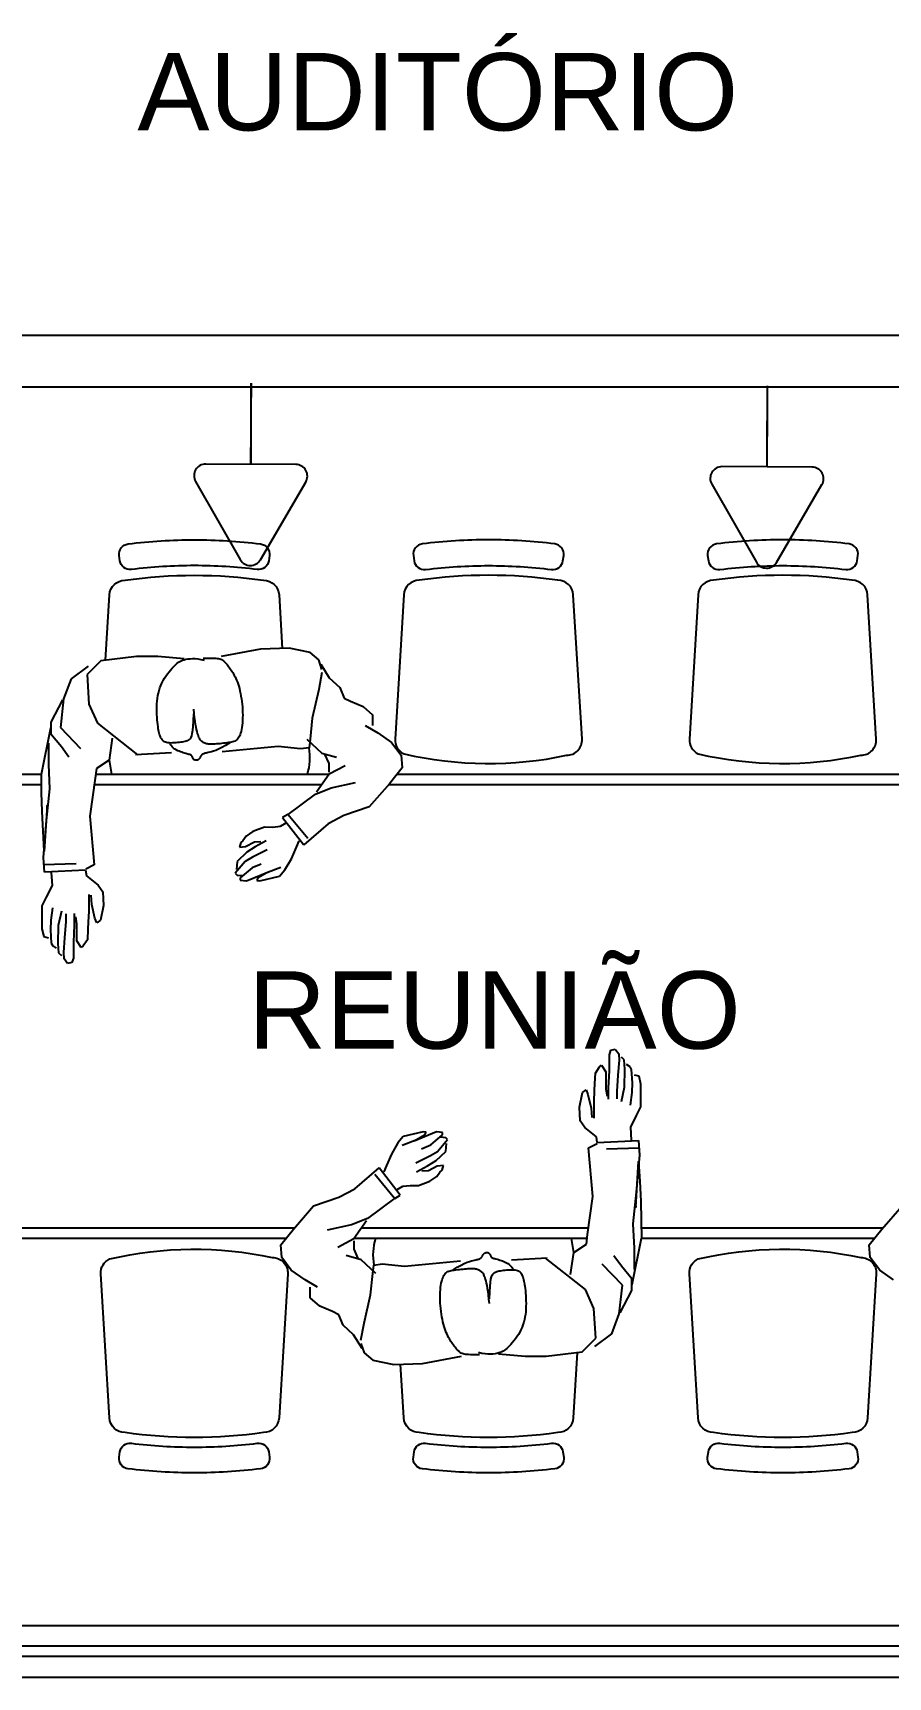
# Model space of a CAD drawing. Header units: millimetres. Extents: x 7034 to 7235, y -465 to -380.
# Drawn here: x 7113.756 to 7115.413, y -410.183 to -406.996 of the extents above; entities that cross this region are included whole.
import ezdxf

# ---------------------------------------------------------------- set-up
doc = ezdxf.new("R2010")
doc.units = ezdxf.units.MM
doc.header["$LTSCALE"] = 0.005
doc.linetypes.add('CONTINUO', pattern=[0])
doc.layers.get('0').update_dxf_attribs({"linetype": 'CONTINUO'})
doc.layers.add('0-LAYOUT', color=250, linetype='Continuous', lineweight=25)
for name, color, linetype in [('0-TOMADAS', 12, 'Continuous'), ('ARQ-PEITORIAL', 4, 'Continuous'), ('ARQ_ESQUADRIA', 5, 'Continuous'), ('ARQ_MOBILIARIO 2', 252, 'Continuous'), ('ARQ_TXT_AMBIENTE', 3, 'Continuous'), ('JANELA', 10, 'Continuous')]:
    doc.layers.add(name, color=color, linetype=linetype)
doc.styles.get("Standard").update_dxf_attribs({"font": 'arial.ttf'})

# ---------------------------------------------------------------- blocks, each defined once
blk = doc.blocks.new('A$C37D84435')
at = {"layer": 'ARQ_TXT_AMBIENTE', "insert": (6.3072, -2.2523), "char_height": 0.15, "attachment_point": 1}
blk.add_mtext_dynamic_manual_height_columns('\\pi0.66943;    AUDITÓRIO ', width=2.72651, gutter_width=12.5, heights=[0], dxfattribs=at)
at = {"layer": 'ARQ_TXT_AMBIENTE'}
note = blk.add_mtext_dynamic_manual_height_columns('\\pi0.77415;    REUNIÃO\\P\\pi1.36325;', width=2.72651, gutter_width=0, heights=[0.1854, 0], dxfattribs=dict(at, insert=(6.4169, -4.0321), char_height=0.15, attachment_point=1))
for column, words in zip(note.columns.linked_columns, ['\\pi1.36325;']):
    column.text = words
blk = doc.blocks.new('TOMADA-H30')
blk.add_lwpolyline([(-0.1082, 0.1955), (0.1082, 0.1955, 0.57735), (0.1324, 0.2375), (0.0242, 0.4248, 0.57735), (-0.0242, 0.4248), (-0.1324, 0.2375, 0.57735)], format="xyb", close=True)
at = {"const_width": 0.005}
blk.add_lwpolyline([(0, 0.1955), (0, 0)], dxfattribs=at)
blk = doc.blocks.new('2541982')
at = {"layer": '0-TOMADAS', "xscale": 0.6451236243583418, "yscale": 0.6451236243583418, "zscale": 0.6451236243583418, "rotation": 270}
blk.add_blockref('TOMADA-H30', (3218.8519, 1440.9676), dxfattribs=at)

msp = doc.modelspace()

# ---------------------------------------------------------------- linework, layer by layer
at = {"layer": '0-LAYOUT', "linetype": 'ByBlock'}
for points in [[(7114.0687, -408.029, 0.030867), (7113.9468, -408.0366, -0.408428), (7113.9245, -408.0196), (7113.9231, -408.0097, -0.419966), (7113.9404, -407.987, -0.030916), (7114.0687, -407.979, -0.030916), (7114.197, -407.987, -0.419966), (7114.2144, -408.0097), (7114.2129, -408.0196, -0.408428), (7114.1907, -408.0366, 0.030867)], [(7114.6388, -408.029, -0.030867), (7114.7608, -408.0366, 0.408428), (7114.783, -408.0196), (7114.7844, -408.0097, 0.419966), (7114.7671, -407.987, 0.030916), (7114.6388, -407.979, 0.030916), (7114.5105, -407.987, 0.419966), (7114.4932, -408.0097), (7114.4946, -408.0196, 0.408428), (7114.5169, -408.0366, -0.030867)], [(7115.2089, -408.029, -0.030867), (7115.3308, -408.0366, 0.408428), (7115.3531, -408.0196), (7115.3545, -408.0097, 0.419966), (7115.3372, -407.987, 0.030916), (7115.2089, -407.979, 0.030916), (7115.0806, -407.987, 0.419966), (7115.0632, -408.0097), (7115.0647, -408.0196, 0.408428), (7115.0869, -408.0366, -0.030867)], [(7114.5046, -408.0573, 0.399285), (7114.4746, -408.0857), (7114.4577, -408.3651, 0.305593), (7114.475, -408.3938, 0.109362), (7114.79, -408.3966, 0.429301), (7114.8199, -408.3651), (7114.803, -408.0857, 0.399285), (7114.773, -408.0573, 0.071734)], [(7115.0746, -408.0573, 0.399285), (7115.0447, -408.0857), (7115.0278, -408.3651, 0.305593), (7115.0451, -408.3938, 0.109362), (7115.36, -408.3966, 0.429301), (7115.39, -408.3651), (7115.3731, -408.0857, 0.399285), (7115.3431, -408.0573, 0.071734)], [(7113.9345, -409.7092, -0.399285), (7113.9045, -409.6807), (7113.8876, -409.4013, -0.305593), (7113.9049, -409.3726, -0.109362), (7114.2199, -409.3698, -0.429301), (7114.2499, -409.4013), (7114.2329, -409.6807, -0.399285), (7114.203, -409.7092, -0.071734)], [(7115.0746, -409.7092, -0.399285), (7115.0447, -409.6807), (7115.0278, -409.4013, -0.305593), (7115.0451, -409.3726, -0.109362), (7115.36, -409.3698, -0.429301), (7115.39, -409.4013), (7115.3731, -409.6807, -0.399285), (7115.3431, -409.7092, -0.071734)], [(7114.0687, -409.7374, 0.030867), (7114.1907, -409.7299, -0.408428), (7114.2129, -409.7469), (7114.2144, -409.7568, -0.419966), (7114.197, -409.7795, -0.030916), (7114.0687, -409.7874, -0.030916), (7113.9404, -409.7795, -0.419966), (7113.9231, -409.7568), (7113.9245, -409.7469, -0.408428), (7113.9468, -409.7299, 0.030867)], [(7114.6388, -409.7374, 0.030867), (7114.7608, -409.7299, -0.408428), (7114.783, -409.7469), (7114.7844, -409.7568, -0.419966), (7114.7671, -409.7795, -0.030916), (7114.6388, -409.7874, -0.030916), (7114.5105, -409.7795, -0.419966), (7114.4932, -409.7568), (7114.4946, -409.7469, -0.408428), (7114.5169, -409.7299, 0.030867)], [(7115.2089, -409.7374, 0.030867), (7115.3308, -409.7299, -0.408428), (7115.3531, -409.7469), (7115.3545, -409.7568, -0.419966), (7115.3372, -409.7795, -0.030916), (7115.2089, -409.7874, -0.030916), (7115.0806, -409.7795, -0.419966), (7115.0632, -409.7568), (7115.0647, -409.7469, -0.408428), (7115.0869, -409.7299, 0.030867)]]:
    msp.add_lwpolyline(points, format="xyb", close=True, dxfattribs=at)
for points in [[(7113.8968, -408.2124), (7113.9045, -408.0857, -0.399285), (7113.9345, -408.0573, -0.071734), (7114.203, -408.0573, -0.399285), (7114.2329, -408.0857), (7114.2392, -408.1897)], [(7114.8107, -409.554), (7114.803, -409.6807, -0.399285), (7114.773, -409.7092, -0.071734), (7114.5046, -409.7092, -0.399285), (7114.4746, -409.6807), (7114.4683, -409.5767)]]:
    msp.add_lwpolyline(points, format="xyb", dxfattribs=at)
for points in [[(7113.1287, -408.5428), (7113.1287, -408.4832), (7113.1787, -408.4332), (7113.773, -408.4332)], [(7113.8779, -408.4332), (7114.3298, -408.4332)], [(7114.4614, -408.4332), (7115.5621, -408.4332)], [(7113.1488, -408.5424), (7113.1487, -408.4915), (7113.1869, -408.4532), (7113.7726, -408.4532)], [(7113.8753, -408.4532), (7114.3158, -408.4532)], [(7114.4454, -408.4532), (7115.5705, -408.4532)], [(7114.2622, -409.3132), (7113.7071, -409.3132)], [(7114.2461, -409.3332), (7113.7185, -409.3332)], [(7114.8296, -409.3332), (7114.3777, -409.3332)], [(7114.8322, -409.3132), (7114.3917, -409.3132)], [(7115.3862, -409.3332), (7114.9345, -409.3332)], [(7115.4023, -409.3132), (7114.9349, -409.3132)]]:
    msp.add_lwpolyline(points, dxfattribs=at)
at = {"layer": 'ARQ-PEITORIAL'}
for p, q in [((7117.109, -407.5832), (7112.279, -407.5832)), ((7116.149, -407.6832), (7112.379, -407.6832))]:
    msp.add_line(p, q, dxfattribs=at)
at = {"layer": 'ARQ_ESQUADRIA'}
for p, q in [((7116.149, -410.1232), (7112.379, -410.1232)), ((7116.149, -410.1432), (7112.379, -410.1432))]:
    msp.add_line(p, q, dxfattribs=at)
at = {"layer": 'ARQ_MOBILIARIO 2', "linetype": 'Continuous'}
for p, q in [((7114.2524, -408.1892), (7114.1968, -408.1912)), ((7114.2932, -408.1973), (7114.2524, -408.1892)), ((7113.8875, -408.2135), (7113.8609, -408.2401)), ((7113.957, -408.2053), (7113.8875, -408.2135)), ((7113.9981, -408.2054), (7113.957, -408.2053)), ((7114.0492, -408.2096), (7113.9981, -408.2054)), ((7114.0311, -408.2223), (7114.0335, -408.2201)), ((7114.0335, -408.2201), (7114.0358, -408.2181)), ((7114.0358, -408.2181), (7114.0382, -408.2164)), ((7114.0382, -408.2164), (7114.0406, -408.2149)), ((7114.0406, -408.2149), (7114.0432, -408.2136)), ((7114.0432, -408.2136), (7114.0459, -408.2125)), ((7114.0459, -408.2125), (7114.049, -408.2115)), ((7114.049, -408.2115), (7114.0525, -408.2106)), ((7114.0525, -408.2106), (7114.0563, -408.2099)), ((7114.0563, -408.2099), (7114.0605, -408.2094)), ((7114.0605, -408.2094), (7114.0651, -408.2091)), ((7114.0651, -408.2091), (7114.0701, -408.2092)), ((7114.0701, -408.2092), (7114.0756, -408.2097)), ((7114.0756, -408.2097), (7114.0815, -408.2107)), ((7114.0815, -408.2107), (7114.0879, -408.2122)), ((7114.0862, -408.2082), (7114.0913, -408.2082)), ((7114.0913, -408.2082), (7114.0959, -408.2081)), ((7114.0959, -408.2081), (7114.1001, -408.2081)), ((7114.1001, -408.2081), (7114.1039, -408.2081)), ((7114.1039, -408.2081), (7114.1074, -408.2082)), ((7114.1074, -408.2082), (7114.1105, -408.2084)), ((7114.1105, -408.2084), (7114.1133, -408.2087)), ((7114.1133, -408.2087), (7114.1158, -408.2091)), ((7114.1158, -408.2091), (7114.1181, -408.2096)), ((7114.1181, -408.2096), (7114.1201, -408.2103)), ((7114.1201, -408.2103), (7114.1219, -408.2112)), ((7114.1968, -408.1912), (7114.1211, -408.2054)), ((7114.1219, -408.2112), (7114.1235, -408.2122)), ((7114.1235, -408.2122), (7114.1251, -408.2133)), ((7114.1251, -408.2133), (7114.1265, -408.2146)), ((7114.1265, -408.2146), (7114.128, -408.216)), ((7114.128, -408.216), (7114.1294, -408.2175)), ((7114.1294, -408.2175), (7114.1308, -408.2191)), ((7114.1308, -408.2191), (7114.1323, -408.2209)), ((7114.1323, -408.2209), (7114.1338, -408.2228)), ((7114.3097, -408.2118), (7114.2932, -408.1973)), ((7114.3159, -408.2301), (7114.3097, -408.2118)), ((7114.3139, -408.2201), (7114.3301, -408.2466)), ((7113.8301, -408.2483), (7113.8156, -408.2873)), ((7113.863, -408.2238), (7113.8301, -408.2483)), ((7113.8609, -408.2401), (7113.8647, -408.2976)), ((7114.0059, -408.2566), (7114.0084, -408.2519)), ((7114.0084, -408.2519), (7114.011, -408.2474)), ((7114.011, -408.2474), (7114.0139, -408.2431)), ((7114.0139, -408.2431), (7114.0169, -408.2389)), ((7114.0169, -408.2389), (7114.0199, -408.235)), ((7114.0199, -408.235), (7114.0229, -408.2313)), ((7114.0229, -408.2313), (7114.0258, -408.228)), ((7114.0258, -408.228), (7114.0285, -408.225)), ((7114.0285, -408.225), (7114.0311, -408.2223)), ((7114.1338, -408.2228), (7114.1353, -408.2248)), ((7114.1353, -408.2248), (7114.1368, -408.2269)), ((7114.1368, -408.2269), (7114.1384, -408.2291)), ((7114.1384, -408.2291), (7114.1399, -408.2314)), ((7114.1399, -408.2314), (7114.1415, -408.2338)), ((7114.1415, -408.2338), (7114.1431, -408.2363)), ((7114.1431, -408.2363), (7114.1447, -408.239)), ((7114.1447, -408.239), (7114.1462, -408.2418)), ((7114.1462, -408.2418), (7114.1478, -408.2447)), ((7114.1478, -408.2447), (7114.1493, -408.2479)), ((7114.1493, -408.2479), (7114.1507, -408.2513)), ((7114.1507, -408.2513), (7114.1522, -408.2549)), ((7114.3159, -408.2363), (7114.3097, -408.2691)), ((7114.3301, -408.2466), (7114.3505, -408.2651)), ((7113.9974, -408.2862), (7113.9982, -408.281)), ((7113.9982, -408.281), (7113.9992, -408.276)), ((7113.9992, -408.276), (7114.0005, -408.271)), ((7114.0005, -408.271), (7114.002, -408.2661)), ((7114.002, -408.2661), (7114.0038, -408.2613)), ((7114.0038, -408.2613), (7114.0059, -408.2566)), ((7114.1522, -408.2549), (7114.1535, -408.2588)), ((7114.1535, -408.2588), (7114.1548, -408.2629)), ((7114.1548, -408.2629), (7114.1561, -408.2673)), ((7114.1561, -408.2673), (7114.1572, -408.2719)), ((7114.1572, -408.2719), (7114.1583, -408.2767)), ((7114.1583, -408.2767), (7114.1592, -408.2817)), ((7114.1592, -408.2817), (7114.1601, -408.2869)), ((7114.3097, -408.2691), (7114.2972, -408.3244)), ((7114.3505, -408.2651), (7114.3588, -408.2857)), ((7113.8135, -408.2893), (7113.791, -408.3324)), ((7113.8156, -408.2873), (7113.8094, -408.3426)), ((7113.8647, -408.2976), (7113.8812, -408.3344)), ((7113.9961, -408.3072), (7113.9962, -408.3019)), ((7113.9962, -408.3125), (7113.9961, -408.3072)), ((7113.9962, -408.3019), (7113.9964, -408.2966)), ((7113.9964, -408.3177), (7113.9962, -408.3125)), ((7113.9964, -408.2966), (7113.9968, -408.2914)), ((7113.9968, -408.2914), (7113.9974, -408.2862)), ((7114.0671, -408.3165), (7114.0665, -408.3298)), ((7114.0685, -408.3159), (7114.0678, -408.307)), ((7114.0693, -408.3239), (7114.0685, -408.3159)), ((7114.1601, -408.2869), (7114.1608, -408.2921)), ((7114.1608, -408.2921), (7114.1614, -408.2975)), ((7114.1614, -408.2975), (7114.1619, -408.3029)), ((7114.1619, -408.3029), (7114.1622, -408.3083)), ((7114.1622, -408.3083), (7114.1624, -408.3137)), ((7114.1624, -408.3137), (7114.1625, -408.319)), ((7114.3588, -408.2857), (7114.3712, -408.2917)), ((7114.3712, -408.2917), (7114.3957, -408.3019)), ((7114.3957, -408.3019), (7114.414, -408.3185)), ((7113.773, -408.4333), (7113.791, -408.3436)), ((7113.791, -408.3324), (7113.791, -408.3549)), ((7113.8094, -408.3426), (7113.8484, -408.3837)), ((7113.8812, -408.3344), (7113.9589, -408.396)), ((7113.9967, -408.3228), (7113.9964, -408.3177)), ((7113.997, -408.3277), (7113.9967, -408.3228)), ((7113.9975, -408.3323), (7113.997, -408.3277)), ((7113.9979, -408.3367), (7113.9975, -408.3323)), ((7113.9985, -408.3407), (7113.9979, -408.3367)), ((7113.999, -408.3444), (7113.9985, -408.3407)), ((7113.9996, -408.3478), (7113.999, -408.3444)), ((7114.0002, -408.3509), (7113.9996, -408.3478)), ((7114.0651, -408.3486), (7114.0641, -408.3547)), ((7114.0659, -408.3404), (7114.0651, -408.3486)), ((7114.0665, -408.3298), (7114.0659, -408.3404)), ((7114.0702, -408.3308), (7114.0693, -408.3239)), ((7114.0712, -408.3369), (7114.0702, -408.3308)), ((7114.0722, -408.3422), (7114.0712, -408.3369)), ((7114.0732, -408.3469), (7114.0722, -408.3422)), ((7114.0741, -408.3508), (7114.0732, -408.3469)), ((7114.1602, -408.3467), (7114.1595, -408.3503)), ((7114.1609, -408.3428), (7114.1602, -408.3467)), ((7114.1615, -408.3385), (7114.1609, -408.3428)), ((7114.1619, -408.334), (7114.1615, -408.3385)), ((7114.1622, -408.3292), (7114.1619, -408.334)), ((7114.1624, -408.3242), (7114.1622, -408.3292)), ((7114.1625, -408.319), (7114.1624, -408.3242)), ((7114.2972, -408.3244), (7114.2931, -408.3654)), ((7114.3998, -408.339), (7114.4244, -408.3533)), ((7114.414, -408.3185), (7114.414, -408.339)), ((7113.7868, -408.4144), (7113.7869, -408.3734)), ((7113.791, -408.3549), (7113.8114, -408.3794)), ((7113.8114, -408.3794), (7113.8259, -408.3999)), ((7113.9099, -408.3632), (7113.9036, -408.4062)), ((7114.0009, -408.3538), (7114.0002, -408.3509)), ((7114.0016, -408.3565), (7114.0009, -408.3538)), ((7114.0024, -408.3589), (7114.0016, -408.3565)), ((7114.0032, -408.3611), (7114.0024, -408.3589)), ((7114.0042, -408.3631), (7114.0032, -408.3611)), ((7114.0052, -408.365), (7114.0042, -408.3631)), ((7114.0063, -408.3666), (7114.0052, -408.365)), ((7114.0077, -408.3681), (7114.0063, -408.3666)), ((7114.0092, -408.3694), (7114.0077, -408.3681)), ((7114.0109, -408.3705), (7114.0092, -408.3694)), ((7114.0129, -408.3713), (7114.0109, -408.3705)), ((7114.0151, -408.372), (7114.0129, -408.3713)), ((7114.0177, -408.3724), (7114.0151, -408.372)), ((7114.0205, -408.3727), (7114.0177, -408.3724)), ((7114.0235, -408.3728), (7114.0205, -408.3727)), ((7114.0236, -408.3776), (7114.0211, -408.3743)), ((7114.0267, -408.3727), (7114.0235, -408.3728)), ((7114.0261, -408.3804), (7114.0236, -408.3776)), ((7114.0287, -408.3827), (7114.0261, -408.3804)), ((7114.0299, -408.3726), (7114.0267, -408.3727)), ((7114.0332, -408.3723), (7114.0299, -408.3726)), ((7114.0364, -408.372), (7114.0332, -408.3723)), ((7114.0396, -408.3717), (7114.0364, -408.372)), ((7114.0425, -408.3713), (7114.0396, -408.3717)), ((7114.0454, -408.3709), (7114.0425, -408.3713)), ((7114.0481, -408.3704), (7114.0454, -408.3709)), ((7114.0506, -408.3698), (7114.0481, -408.3704)), ((7114.0529, -408.3691), (7114.0506, -408.3698)), ((7114.055, -408.3683), (7114.0529, -408.3691)), ((7114.057, -408.3672), (7114.055, -408.3683)), ((7114.0588, -408.366), (7114.057, -408.3672)), ((7114.0604, -408.3644), (7114.0588, -408.366)), ((7114.0618, -408.3622), (7114.0604, -408.3644)), ((7114.063, -408.3591), (7114.0618, -408.3622)), ((7114.0641, -408.3547), (7114.063, -408.3591)), ((7114.0751, -408.3543), (7114.0741, -408.3508)), ((7114.076, -408.3572), (7114.0751, -408.3543)), ((7114.0769, -408.3597), (7114.076, -408.3572)), ((7114.0777, -408.3619), (7114.0769, -408.3597)), ((7114.0785, -408.3637), (7114.0777, -408.3619)), ((7114.0794, -408.3653), (7114.0785, -408.3637)), ((7114.0803, -408.3666), (7114.0794, -408.3653)), ((7114.0813, -408.3678), (7114.0803, -408.3666)), ((7114.0823, -408.3689), (7114.0813, -408.3678)), ((7114.0835, -408.3699), (7114.0823, -408.3689)), ((7114.0847, -408.3708), (7114.0835, -408.3699)), ((7114.0861, -408.3717), (7114.0847, -408.3708)), ((7114.0875, -408.3725), (7114.0861, -408.3717)), ((7114.089, -408.3732), (7114.0875, -408.3725)), ((7114.0906, -408.3738), (7114.089, -408.3732)), ((7114.0922, -408.3743), (7114.0906, -408.3738)), ((7114.0939, -408.3747), (7114.0922, -408.3743)), ((7114.0957, -408.375), (7114.0939, -408.3747)), ((7114.0975, -408.3751), (7114.0957, -408.375)), ((7114.0995, -408.3752), (7114.0975, -408.3751)), ((7114.1015, -408.3753), (7114.0995, -408.3752)), ((7114.1038, -408.3752), (7114.1015, -408.3753)), ((7114.1062, -408.3751), (7114.1038, -408.3752)), ((7114.1088, -408.3749), (7114.1062, -408.3751)), ((7114.1117, -408.3747), (7114.1088, -408.3749)), ((7114.1148, -408.3744), (7114.1117, -408.3747)), ((7114.1182, -408.3741), (7114.1148, -408.3744)), ((7114.1216, -408.3738), (7114.1182, -408.3741)), ((7114.1251, -408.3734), (7114.1216, -408.3738)), ((7114.1292, -408.3777), (7114.1219, -408.3817)), ((7114.2315, -408.3797), (7114.123, -408.3899)), ((7114.1286, -408.373), (7114.1251, -408.3734)), ((7114.132, -408.3725), (7114.1286, -408.373)), ((7114.1376, -408.3726), (7114.1292, -408.3777)), ((7114.1352, -408.3721), (7114.132, -408.3725)), ((7114.1382, -408.3716), (7114.1352, -408.3721)), ((7114.1409, -408.3711), (7114.1382, -408.3716)), ((7114.1434, -408.3705), (7114.1409, -408.3711)), ((7114.1456, -408.3698), (7114.1434, -408.3705)), ((7114.1476, -408.369), (7114.1456, -408.3698)), ((7114.1494, -408.368), (7114.1476, -408.369)), ((7114.151, -408.3668), (7114.1494, -408.368)), ((7114.1525, -408.3654), (7114.151, -408.3668)), ((7114.1539, -408.3637), (7114.1525, -408.3654)), ((7114.1552, -408.3617), (7114.1539, -408.3637)), ((7114.1564, -408.3593), (7114.1552, -408.3617)), ((7114.1575, -408.3566), (7114.1564, -408.3593)), ((7114.1585, -408.3536), (7114.1575, -408.3566)), ((7114.1595, -408.3503), (7114.1585, -408.3536)), ((7114.2747, -408.3839), (7114.2315, -408.3797)), ((7114.2868, -408.3654), (7114.3158, -408.3922)), ((7114.2931, -408.3654), (7114.291, -408.382)), ((7114.4244, -408.3533), (7114.451, -408.3718)), ((7114.451, -408.3718), (7114.4692, -408.3963)), ((7113.9036, -408.4062), (7113.8791, -408.4225)), ((7113.9036, -408.4062), (7113.9081, -408.4332)), ((7114.0246, -408.3921), (7113.9551, -408.396)), ((7114.0313, -408.3847), (7114.0287, -408.3827)), ((7114.0339, -408.3863), (7114.0313, -408.3847)), ((7114.0366, -408.3877), (7114.0339, -408.3863)), ((7114.0392, -408.3888), (7114.0366, -408.3877)), ((7114.0419, -408.3899), (7114.0392, -408.3888)), ((7114.0445, -408.3908), (7114.0419, -408.3899)), ((7114.0472, -408.3916), (7114.0445, -408.3908)), ((7114.0497, -408.3924), (7114.0472, -408.3916)), ((7114.0521, -408.393), (7114.0497, -408.3924)), ((7114.0544, -408.3937), (7114.0521, -408.393)), ((7114.0565, -408.3943), (7114.0544, -408.3937)), ((7114.0584, -408.3948), (7114.0565, -408.3943)), ((7114.0599, -408.3953), (7114.0584, -408.3948)), ((7114.0612, -408.3958), (7114.0599, -408.3953)), ((7114.0622, -408.3963), (7114.0612, -408.3958)), ((7114.063, -408.3968), (7114.0622, -408.3963)), ((7114.0636, -408.3973), (7114.063, -408.3968)), ((7114.064, -408.3978), (7114.0636, -408.3973)), ((7114.0644, -408.3984), (7114.064, -408.3978)), ((7114.0647, -408.399), (7114.0644, -408.3984)), ((7114.0649, -408.3997), (7114.0647, -408.399)), ((7114.0652, -408.4005), (7114.0649, -408.3997)), ((7114.0656, -408.4013), (7114.0652, -408.4005)), ((7114.0659, -408.4022), (7114.0656, -408.4013)), ((7114.0664, -408.403), (7114.0659, -408.4022)), ((7114.0669, -408.4038), (7114.0664, -408.403)), ((7114.0675, -408.4045), (7114.0669, -408.4038)), ((7114.0682, -408.4052), (7114.0675, -408.4045)), ((7114.069, -408.4057), (7114.0682, -408.4052)), ((7114.0699, -408.406), (7114.069, -408.4057)), ((7114.0708, -408.4063), (7114.0699, -408.406)), ((7114.0719, -408.4063), (7114.0708, -408.4063)), ((7114.0729, -408.4063), (7114.0719, -408.4063)), ((7114.074, -408.4061), (7114.0729, -408.4063)), ((7114.075, -408.4058), (7114.074, -408.4061)), ((7114.0759, -408.4054), (7114.075, -408.4058)), ((7114.0768, -408.4049), (7114.0759, -408.4054)), ((7114.0775, -408.4044), (7114.0768, -408.4049)), ((7114.0782, -408.4037), (7114.0775, -408.4044)), ((7114.0787, -408.403), (7114.0782, -408.4037)), ((7114.0792, -408.4023), (7114.0787, -408.403)), ((7114.0796, -408.4015), (7114.0792, -408.4023)), ((7114.08, -408.4007), (7114.0796, -408.4015)), ((7114.0804, -408.4), (7114.08, -408.4007)), ((7114.0808, -408.3992), (7114.0804, -408.4)), ((7114.0812, -408.3985), (7114.0808, -408.3992)), ((7114.0816, -408.3978), (7114.0812, -408.3985)), ((7114.0821, -408.3972), (7114.0816, -408.3978)), ((7114.0825, -408.3966), (7114.0821, -408.3972)), ((7114.0831, -408.396), (7114.0825, -408.3966)), ((7114.0836, -408.3955), (7114.0831, -408.396)), ((7114.0843, -408.395), (7114.0836, -408.3955)), ((7114.0849, -408.3946), (7114.0843, -408.395)), ((7114.0856, -408.3942), (7114.0849, -408.3946)), ((7114.0865, -408.3939), (7114.0856, -408.3942)), ((7114.0874, -408.3935), (7114.0865, -408.3939)), ((7114.0886, -408.3932), (7114.0874, -408.3935)), ((7114.09, -408.3928), (7114.0886, -408.3932)), ((7114.0916, -408.3924), (7114.09, -408.3928)), ((7114.0936, -408.392), (7114.0916, -408.3924)), ((7114.0959, -408.3914), (7114.0936, -408.392)), ((7114.0987, -408.3908), (7114.0959, -408.3914)), ((7114.1019, -408.39), (7114.0987, -408.3908)), ((7114.1058, -408.3888), (7114.1019, -408.39)), ((7114.1103, -408.3871), (7114.1058, -408.3888)), ((7114.1157, -408.3848), (7114.1103, -408.3871)), ((7114.1219, -408.3817), (7114.1157, -408.3848)), ((7114.291, -408.382), (7114.2747, -408.3839)), ((7114.3158, -408.3922), (7114.3445, -408.4003)), ((7114.33, -408.4125), (7114.3217, -408.3942)), ((7114.4692, -408.3963), (7114.4713, -408.4208)), ((7113.7889, -408.4615), (7113.7868, -408.4144)), ((7113.877, -408.441), (7113.8666, -408.5148)), ((7113.8791, -408.4225), (7113.877, -408.441)), ((7114.33, -408.433), (7114.3054, -408.468)), ((7114.33, -408.429), (7114.33, -408.4125)), ((7114.3607, -408.4168), (7114.33, -408.433)), ((7114.4713, -408.4208), (7114.4468, -408.4516)), ((7113.7826, -408.523), (7113.7889, -408.4615)), ((7114.2503, -408.5112), (7114.3034, -408.472)), ((7114.3034, -408.472), (7114.3341, -408.4598)), ((7114.3341, -408.4598), (7114.3811, -408.4496)), ((7114.4468, -408.4516), (7114.4077, -408.4966)), ((7114.4077, -408.4966), (7114.3586, -408.5131)), ((7113.7764, -408.5946), (7113.7826, -408.523)), ((7113.8666, -408.5148), (7113.8748, -408.6092)), ((7114.2045, -408.5362), (7114.1822, -408.5444)), ((7114.2208, -408.5363), (7114.2045, -408.5362)), ((7114.2349, -408.5348), (7114.2208, -408.5363)), ((7114.246, -408.5281), (7114.2349, -408.5348)), ((7114.2501, -408.5111), (7114.2398, -408.5171)), ((7114.2398, -408.5171), (7114.2808, -408.5704)), ((7114.2888, -408.5581), (7114.2501, -408.5111)), ((7114.3279, -408.5294), (7114.2808, -408.5704)), ((7114.3586, -408.5131), (7114.3279, -408.5294)), ((7114.1586, -408.5659), (7114.1563, -408.5747)), ((7114.163, -408.5622), (7114.1586, -408.5659)), ((7114.1689, -408.5533), (7114.163, -408.5622)), ((7114.1682, -408.5732), (7114.1852, -408.5644)), ((7114.1822, -408.5444), (7114.1689, -408.5533)), ((7114.1852, -408.5644), (7114.1979, -408.5636)), ((7114.2082, -408.5622), (7114.1867, -408.574)), ((7114.2667, -408.5748), (7114.2719, -408.5622)), ((7113.7784, -408.6234), (7113.7764, -408.5946)), ((7114.1675, -408.6022), (7114.1481, -408.6251)), ((7114.1518, -408.6022), (7114.1504, -408.6177)), ((7114.1704, -408.5844), (7114.1518, -408.6022)), ((7114.1563, -408.5747), (7114.1682, -408.5732)), ((7114.1815, -408.594), (7114.1675, -408.6022)), ((7114.1867, -408.574), (7114.1704, -408.5844)), ((7114.2097, -408.58), (7114.1815, -408.594)), ((7114.2444, -408.6185), (7114.257, -408.597)), ((7114.257, -408.597), (7114.2667, -408.5748)), ((7113.8399, -408.6071), (7113.7764, -408.6091)), ((7113.8581, -408.6195), (7113.7784, -408.6234)), ((7113.7916, -408.624), (7113.7931, -408.6489)), ((7113.8581, -408.6195), (7113.8596, -408.6301)), ((7113.8748, -408.6092), (7113.8586, -408.6172)), ((7113.8596, -408.6301), (7113.8822, -408.6483)), ((7114.1481, -408.6251), (7114.1518, -408.6288)), ((7114.1518, -408.6288), (7114.1615, -408.6296)), ((7114.1808, -408.6147), (7114.1577, -408.634)), ((7114.1577, -408.634), (7114.1577, -408.6384)), ((7114.1696, -408.6399), (7114.2126, -408.6222)), ((7114.1985, -408.6073), (7114.1808, -408.6147)), ((7114.1919, -408.634), (7114.1896, -408.6392)), ((7114.2074, -408.6251), (7114.1919, -408.634)), ((7114.1956, -408.6399), (7114.2341, -408.6311)), ((7114.2363, -408.6141), (7114.2074, -408.6251)), ((7114.2341, -408.6311), (7114.2444, -408.6185)), ((7113.7931, -408.6489), (7113.7818, -408.6716)), ((7113.8641, -408.6663), (7113.8641, -408.6989)), ((7113.8822, -408.6483), (7113.8913, -408.6611)), ((7113.8913, -408.6611), (7113.8928, -408.6876)), ((7114.1577, -408.6384), (7114.1696, -408.6399)), ((7114.1896, -408.6392), (7114.1956, -408.6399)), ((7113.7818, -408.6716), (7113.7734, -408.6882)), ((7113.7734, -408.6882), (7113.7734, -408.7328)), ((7113.7938, -408.692), (7113.7908, -408.7162)), ((7113.8113, -408.6988), (7113.8051, -408.7267)), ((7113.8641, -408.6989), (7113.8633, -408.72)), ((7113.8702, -408.686), (7113.8687, -408.6679)), ((7113.8762, -408.7125), (7113.8702, -408.686)), ((7113.8928, -408.6876), (7113.8868, -408.7163)), ((7113.7908, -408.7162), (7113.79, -408.7351)), ((7113.8051, -408.7267), (7113.8044, -408.7615)), ((7113.8181, -408.7502), (7113.8202, -408.7185)), ((7113.8202, -408.7185), (7113.8202, -408.7041)), ((7113.8361, -408.7253), (7113.8346, -408.7585)), ((7113.8361, -408.7033), (7113.8361, -408.7253)), ((7113.8414, -408.723), (7113.8392, -408.7094)), ((7113.8414, -408.7411), (7113.8414, -408.723)), ((7113.8633, -408.72), (7113.8625, -408.7336)), ((7113.88, -408.7215), (7113.8762, -408.7125)), ((7113.8868, -408.7163), (7113.88, -408.7215)), ((7113.7734, -408.7328), (7113.7772, -408.7479)), ((7113.7772, -408.7479), (7113.7863, -408.7502)), ((7113.79, -408.7351), (7113.7915, -408.7608)), ((7113.7915, -408.7608), (7113.7946, -408.766)), ((7113.8044, -408.7615), (7113.8059, -408.7796)), ((7113.8157, -408.7789), (7113.8181, -408.7502)), ((7113.8346, -408.7585), (7113.8346, -408.7895)), ((7113.8414, -408.7562), (7113.8414, -408.7411)), ((7113.8497, -408.7691), (7113.8414, -408.7562)), ((7113.8618, -408.754), (7113.8535, -408.7661)), ((7113.8625, -408.7336), (7113.8618, -408.754)), ((7113.7946, -408.766), (7113.8013, -408.7706)), ((7113.8059, -408.7796), (7113.8112, -408.7849)), ((7113.8164, -408.791), (7113.8157, -408.7789)), ((7113.8232, -408.8001), (7113.8164, -408.791)), ((7113.8346, -408.7895), (7113.8316, -408.7985)), ((7113.8535, -408.7661), (7113.8497, -408.7691)), ((7113.8316, -408.7985), (7113.8232, -408.8001)), ((7114.873, -408.977), (7114.8759, -408.9679)), ((7114.873, -409.0079), (7114.873, -408.977)), ((7114.8759, -408.9679), (7114.8843, -408.9664)), ((7114.8843, -408.9664), (7114.8911, -408.9755)), ((7114.8911, -408.9755), (7114.8918, -408.9875)), ((7114.9016, -408.9868), (7114.8963, -408.9815)), ((7114.845, -409.0328), (7114.8457, -409.0125)), ((7114.8457, -409.0125), (7114.854, -409.0004)), ((7114.854, -409.0004), (7114.8579, -408.9973)), ((7114.8579, -408.9973), (7114.8661, -409.0102)), ((7114.8661, -409.0102), (7114.8661, -409.0253)), ((7114.8714, -409.0412), (7114.873, -409.0079)), ((7114.8895, -409.0163), (7114.8873, -409.0479)), ((7114.8918, -408.9875), (7114.8895, -409.0163)), ((7114.9031, -409.005), (7114.9016, -408.9868)), ((7114.9024, -409.0397), (7114.9031, -409.005)), ((7114.9129, -409.0004), (7114.9062, -408.9958)), ((7114.916, -409.0057), (7114.9129, -409.0004)), ((7114.9175, -409.0314), (7114.916, -409.0057)), ((7114.9303, -409.0186), (7114.9213, -409.0163)), ((7114.8207, -409.0502), (7114.8276, -409.0449)), ((7114.8276, -409.0449), (7114.8313, -409.054)), ((7114.8435, -409.0676), (7114.8442, -409.0464)), ((7114.8442, -409.0464), (7114.845, -409.0328)), ((7114.8661, -409.0253), (7114.8661, -409.0434)), ((7114.8661, -409.0434), (7114.8683, -409.057)), ((7114.8714, -409.0631), (7114.8714, -409.0412)), ((7114.8873, -409.0479), (7114.8873, -409.0623)), ((7114.8963, -409.0676), (7114.9024, -409.0397)), ((7114.9168, -409.0502), (7114.9175, -409.0314)), ((7114.9341, -409.0337), (7114.9303, -409.0186)), ((7114.9341, -409.0782), (7114.9341, -409.0337)), ((7114.8147, -409.0789), (7114.8207, -409.0502)), ((7114.8162, -409.1053), (7114.8147, -409.0789)), ((7114.8313, -409.054), (7114.8373, -409.0804)), ((7114.8373, -409.0804), (7114.8389, -409.0985)), ((7114.8434, -409.1001), (7114.8435, -409.0676)), ((7114.9137, -409.0744), (7114.9168, -409.0502)), ((7114.9257, -409.0948), (7114.9341, -409.0782)), ((7114.8253, -409.1182), (7114.8162, -409.1053)), ((7114.9144, -409.1175), (7114.9257, -409.0948)), ((7114.4734, -409.1353), (7114.4631, -409.1479)), ((7114.4713, -409.1524), (7114.5001, -409.1413)), ((7114.512, -409.1265), (7114.4734, -409.1353)), ((7114.5379, -409.1265), (7114.4949, -409.1443)), ((7114.5001, -409.1413), (7114.5156, -409.1324)), ((7114.5179, -409.1272), (7114.512, -409.1265)), ((7114.5156, -409.1324), (7114.5179, -409.1272)), ((7114.5268, -409.1517), (7114.5498, -409.1324)), ((7114.5498, -409.128), (7114.5379, -409.1265)), ((7114.5401, -409.1643), (7114.5594, -409.1414)), ((7114.5557, -409.1377), (7114.546, -409.1369)), ((7114.5498, -409.1324), (7114.5498, -409.128)), ((7114.5594, -409.1414), (7114.5557, -409.1377)), ((7114.8479, -409.1363), (7114.8253, -409.1182)), ((7114.8494, -409.1469), (7114.8479, -409.1363)), ((7114.8494, -409.1469), (7114.9291, -409.1431)), ((7114.9159, -409.1424), (7114.9144, -409.1175)), ((7114.9291, -409.1431), (7114.9312, -409.1718)), ((7114.4505, -409.1694), (7114.4408, -409.1916)), ((7114.4631, -409.1479), (7114.4505, -409.1694)), ((7114.4978, -409.1865), (7114.526, -409.1724)), ((7114.509, -409.1591), (7114.5268, -409.1517)), ((7114.526, -409.1724), (7114.5401, -409.1643)), ((7114.5371, -409.1821), (7114.5557, -409.1643)), ((7114.5557, -409.1643), (7114.5571, -409.1487)), ((7114.8327, -409.1573), (7114.8489, -409.1493)), ((7114.8409, -409.2516), (7114.8327, -409.1573)), ((7114.8676, -409.1593), (7114.9312, -409.1573)), ((7114.9312, -409.1718), (7114.9249, -409.2434)), ((7114.3797, -409.2371), (7114.4267, -409.1961)), ((7114.4187, -409.2083), (7114.4574, -409.2554)), ((7114.4678, -409.2494), (7114.4267, -409.1961)), ((7114.4408, -409.1916), (7114.4357, -409.2042)), ((7114.4993, -409.2042), (7114.5208, -409.1924)), ((7114.5223, -409.202), (7114.5097, -409.2028)), ((7114.5208, -409.1924), (7114.5371, -409.1821)), ((7114.5393, -409.1932), (7114.5223, -409.202)), ((7114.5386, -409.2132), (7114.5445, -409.2043)), ((7114.5512, -409.1917), (7114.5393, -409.1932)), ((7114.5445, -409.2043), (7114.5489, -409.2006)), ((7114.5489, -409.2006), (7114.5512, -409.1917)), ((7114.3489, -409.2533), (7114.3797, -409.2371)), ((7114.4615, -409.2383), (7114.4727, -409.2317)), ((7114.4727, -409.2317), (7114.4868, -409.2302)), ((7114.4868, -409.2302), (7114.503, -409.2302)), ((7114.503, -409.2302), (7114.5253, -409.2221)), ((7114.5253, -409.2221), (7114.5386, -409.2132)), ((7114.2608, -409.3148), (7114.2998, -409.2698)), ((7114.2998, -409.2698), (7114.3489, -409.2533)), ((7114.4573, -409.2552), (7114.4042, -409.2944)), ((7114.4574, -409.2554), (7114.4678, -409.2494)), ((7114.8305, -409.3254), (7114.8409, -409.2516)), ((7114.9249, -409.2434), (7114.9186, -409.305)), ((7115.4009, -409.3148), (7115.44, -409.2698)), ((7114.4042, -409.2944), (7114.3734, -409.3066)), ((7114.3775, -409.3334), (7114.4021, -409.2984)), ((7114.2362, -409.3456), (7114.2608, -409.3148)), ((7114.3734, -409.3066), (7114.3264, -409.3169)), ((7114.3468, -409.3497), (7114.3775, -409.3334)), ((7114.8039, -409.3602), (7114.7994, -409.3332)), ((7114.8284, -409.3439), (7114.8305, -409.3254)), ((7114.9346, -409.3331), (7114.9165, -409.4228)), ((7114.9186, -409.305), (7114.9207, -409.352)), ((7115.3764, -409.3456), (7115.4009, -409.3148)), ((7114.2383, -409.3701), (7114.2362, -409.3456)), ((7114.3917, -409.3742), (7114.363, -409.3662)), ((7114.3775, -409.3374), (7114.3775, -409.3539)), ((7114.3775, -409.3539), (7114.3858, -409.3722)), ((7114.6259, -409.3686), (7114.6264, -409.3679)), ((7114.6264, -409.3679), (7114.6268, -409.3672)), ((7114.6268, -409.3672), (7114.6271, -409.3665)), ((7114.6271, -409.3665), (7114.6275, -409.3657)), ((7114.6275, -409.3657), (7114.6279, -409.3649)), ((7114.6279, -409.3649), (7114.6283, -409.3642)), ((7114.6283, -409.3642), (7114.6288, -409.3634)), ((7114.6288, -409.3634), (7114.6294, -409.3627)), ((7114.6294, -409.3627), (7114.63, -409.3621)), ((7114.63, -409.3621), (7114.6307, -409.3615)), ((7114.6307, -409.3615), (7114.6316, -409.361)), ((7114.6316, -409.361), (7114.6325, -409.3606)), ((7114.6325, -409.3606), (7114.6336, -409.3603)), ((7114.6336, -409.3603), (7114.6346, -409.3602)), ((7114.6346, -409.3602), (7114.6357, -409.3601)), ((7114.6357, -409.3601), (7114.6367, -409.3602)), ((7114.6367, -409.3602), (7114.6377, -409.3604)), ((7114.6377, -409.3604), (7114.6386, -409.3608)), ((7114.6386, -409.3608), (7114.6394, -409.3613)), ((7114.6394, -409.3613), (7114.64, -409.3619)), ((7114.64, -409.3619), (7114.6406, -409.3626)), ((7114.6406, -409.3626), (7114.6411, -409.3634)), ((7114.6411, -409.3634), (7114.6416, -409.3643)), ((7114.6416, -409.3643), (7114.642, -409.3651)), ((7114.642, -409.3651), (7114.6423, -409.366)), ((7114.6423, -409.366), (7114.6426, -409.3667)), ((7114.6426, -409.3667), (7114.6429, -409.3674)), ((7114.6429, -409.3674), (7114.6432, -409.3681)), ((7114.6432, -409.3681), (7114.6435, -409.3686)), ((7114.7976, -409.4032), (7114.8039, -409.3602)), ((7114.8039, -409.3602), (7114.8284, -409.3439)), ((7114.8961, -409.387), (7114.8816, -409.3665)), ((7114.9207, -409.352), (7114.9207, -409.393)), ((7115.3784, -409.3701), (7115.3764, -409.3456)), ((7114.2566, -409.3946), (7114.2383, -409.3701)), ((7114.2832, -409.4132), (7114.2566, -409.3946)), ((7114.4207, -409.401), (7114.3917, -409.3742)), ((7114.4145, -409.401), (7114.4166, -409.3845)), ((7114.4166, -409.3845), (7114.4328, -409.3825)), ((7114.4328, -409.3825), (7114.476, -409.3868)), ((7114.476, -409.3868), (7114.5845, -409.3766)), ((7114.555, -409.401), (7114.5565, -409.3996)), ((7114.5565, -409.3996), (7114.5581, -409.3984)), ((7114.5581, -409.3984), (7114.5599, -409.3974)), ((7114.5599, -409.3974), (7114.5619, -409.3966)), ((7114.5619, -409.3966), (7114.5641, -409.3959)), ((7114.5641, -409.3959), (7114.5666, -409.3954)), ((7114.5666, -409.3954), (7114.5693, -409.3948)), ((7114.5693, -409.3948), (7114.5723, -409.3943)), ((7114.57, -409.3938), (7114.5783, -409.3888)), ((7114.5723, -409.3943), (7114.5756, -409.3939)), ((7114.5756, -409.3939), (7114.579, -409.3935)), ((7114.5783, -409.3888), (7114.5856, -409.3848)), ((7114.579, -409.3935), (7114.5824, -409.3931)), ((7114.5824, -409.3931), (7114.5859, -409.3927)), ((7114.5856, -409.3848), (7114.5918, -409.3817)), ((7114.5859, -409.3927), (7114.5894, -409.3923)), ((7114.5894, -409.3923), (7114.5927, -409.392)), ((7114.5918, -409.3817), (7114.5972, -409.3793)), ((7114.5927, -409.392), (7114.5958, -409.3918)), ((7114.5958, -409.3918), (7114.5987, -409.3915)), ((7114.5972, -409.3793), (7114.6018, -409.3776)), ((7114.5987, -409.3915), (7114.6013, -409.3914)), ((7114.6013, -409.3914), (7114.6037, -409.3912)), ((7114.6018, -409.3776), (7114.6056, -409.3764)), ((7114.6037, -409.3912), (7114.606, -409.3912)), ((7114.6056, -409.3764), (7114.6089, -409.3756)), ((7114.606, -409.3912), (7114.6081, -409.3912)), ((7114.6081, -409.3912), (7114.61, -409.3913)), ((7114.6089, -409.3756), (7114.6116, -409.375)), ((7114.61, -409.3913), (7114.6119, -409.3915)), ((7114.6116, -409.375), (7114.6139, -409.3745)), ((7114.6119, -409.3915), (7114.6136, -409.3918)), ((7114.6136, -409.3918), (7114.6153, -409.3922)), ((7114.6139, -409.3745), (7114.6159, -409.374)), ((7114.6153, -409.3922), (7114.6169, -409.3927)), ((7114.6159, -409.374), (7114.6176, -409.3736)), ((7114.6169, -409.3927), (7114.6185, -409.3933)), ((7114.6176, -409.3736), (7114.6189, -409.3733)), ((7114.6185, -409.3933), (7114.62, -409.394)), ((7114.6189, -409.3733), (7114.6201, -409.3729)), ((7114.62, -409.394), (7114.6214, -409.3947)), ((7114.6201, -409.3729), (7114.6211, -409.3726)), ((7114.6211, -409.3726), (7114.6219, -409.3722)), ((7114.6214, -409.3947), (7114.6228, -409.3956)), ((7114.6219, -409.3722), (7114.6226, -409.3718)), ((7114.6226, -409.3718), (7114.6233, -409.3714)), ((7114.6228, -409.3956), (7114.624, -409.3965)), ((7114.6233, -409.3714), (7114.6239, -409.3709)), ((7114.6239, -409.3709), (7114.6245, -409.3704)), ((7114.624, -409.3965), (7114.6252, -409.3975)), ((7114.6245, -409.3704), (7114.625, -409.3699)), ((7114.625, -409.3699), (7114.6255, -409.3693)), ((7114.6252, -409.3975), (7114.6262, -409.3986)), ((7114.6255, -409.3693), (7114.6259, -409.3686)), ((7114.6262, -409.3986), (7114.6272, -409.3998)), ((7114.6272, -409.3998), (7114.6281, -409.4011)), ((7114.6435, -409.3686), (7114.644, -409.3692)), ((7114.644, -409.3692), (7114.6445, -409.3697)), ((7114.6445, -409.3697), (7114.6453, -409.3701)), ((7114.6453, -409.3701), (7114.6463, -409.3706)), ((7114.6463, -409.3706), (7114.6476, -409.3711)), ((7114.6476, -409.3711), (7114.6492, -409.3716)), ((7114.6487, -409.4005), (7114.6505, -409.3992)), ((7114.6492, -409.3716), (7114.651, -409.3722)), ((7114.6505, -409.3992), (7114.6525, -409.3982)), ((7114.651, -409.3722), (7114.6531, -409.3728)), ((7114.6525, -409.3982), (7114.6546, -409.3973)), ((7114.6531, -409.3728), (7114.6554, -409.3734)), ((7114.6546, -409.3973), (7114.657, -409.3966)), ((7114.6554, -409.3734), (7114.6578, -409.3741)), ((7114.657, -409.3966), (7114.6595, -409.396)), ((7114.6578, -409.3741), (7114.6604, -409.3748)), ((7114.6595, -409.396), (7114.6621, -409.3955)), ((7114.6604, -409.3748), (7114.663, -409.3757)), ((7114.6621, -409.3955), (7114.665, -409.3951)), ((7114.663, -409.3757), (7114.6656, -409.3766)), ((7114.665, -409.3951), (7114.668, -409.3948)), ((7114.6656, -409.3766), (7114.6683, -409.3776)), ((7114.668, -409.3948), (7114.6711, -409.3944)), ((7114.6683, -409.3776), (7114.671, -409.3788)), ((7114.671, -409.3788), (7114.6736, -409.3801)), ((7114.6711, -409.3944), (7114.6743, -409.3941)), ((7114.6736, -409.3801), (7114.6762, -409.3818)), ((7114.6743, -409.3941), (7114.6776, -409.3939)), ((7114.6762, -409.3818), (7114.6788, -409.3837)), ((7114.6776, -409.3939), (7114.6808, -409.3937)), ((7114.6788, -409.3837), (7114.6814, -409.3861)), ((7114.6808, -409.3937), (7114.684, -409.3937)), ((7114.6814, -409.3861), (7114.6839, -409.3889)), ((7114.683, -409.3744), (7114.7524, -409.3704)), ((7114.6839, -409.3889), (7114.6864, -409.3922)), ((7114.684, -409.3937), (7114.687, -409.3937)), ((7114.687, -409.3937), (7114.6898, -409.394)), ((7114.6898, -409.394), (7114.6924, -409.3945)), ((7114.6924, -409.3945), (7114.6947, -409.3951)), ((7114.6947, -409.3951), (7114.6966, -409.396)), ((7114.6966, -409.396), (7114.6984, -409.397)), ((7114.6984, -409.397), (7114.6999, -409.3983)), ((7114.6999, -409.3983), (7114.7012, -409.3998)), ((7114.7012, -409.3998), (7114.7024, -409.4015)), ((7114.8263, -409.432), (7114.7486, -409.3704)), ((7114.8982, -409.4238), (7114.8592, -409.3827)), ((7114.9165, -409.4116), (7114.8961, -409.387)), ((7115.3967, -409.3946), (7115.3784, -409.3701)), ((7115.4233, -409.4132), (7115.3967, -409.3946)), ((7114.3077, -409.4275), (7114.2832, -409.4132)), ((7114.2935, -409.448), (7114.2935, -409.4275)), ((7114.4103, -409.442), (7114.4145, -409.401)), ((7114.5456, -409.4324), (7114.546, -409.4279)), ((7114.546, -409.4279), (7114.5466, -409.4237)), ((7114.5466, -409.4237), (7114.5473, -409.4197)), ((7114.5473, -409.4197), (7114.5481, -409.4161)), ((7114.5481, -409.4161), (7114.549, -409.4128)), ((7114.549, -409.4128), (7114.55, -409.4098)), ((7114.55, -409.4098), (7114.5511, -409.4071)), ((7114.5511, -409.4071), (7114.5523, -409.4048)), ((7114.5523, -409.4048), (7114.5536, -409.4028)), ((7114.5536, -409.4028), (7114.555, -409.401)), ((7114.6281, -409.4011), (7114.629, -409.4027)), ((7114.629, -409.4027), (7114.6298, -409.4046)), ((7114.6298, -409.4046), (7114.6307, -409.4067)), ((7114.6307, -409.4067), (7114.6315, -409.4092)), ((7114.6315, -409.4092), (7114.6324, -409.4122)), ((7114.6324, -409.4122), (7114.6334, -409.4156)), ((7114.6334, -409.4156), (7114.6344, -409.4196)), ((7114.6344, -409.4196), (7114.6354, -409.4242)), ((7114.6354, -409.4242), (7114.6364, -409.4295)), ((7114.6364, -409.4295), (7114.6373, -409.4356)), ((7114.641, -409.4366), (7114.6417, -409.426)), ((7114.6417, -409.426), (7114.6425, -409.4179)), ((7114.6425, -409.4179), (7114.6434, -409.4118)), ((7114.6434, -409.4118), (7114.6445, -409.4073)), ((7114.6445, -409.4073), (7114.6457, -409.4042)), ((7114.6457, -409.4042), (7114.6471, -409.402)), ((7114.6471, -409.402), (7114.6487, -409.4005)), ((7114.7024, -409.4015), (7114.7034, -409.4033)), ((7114.7034, -409.4033), (7114.7043, -409.4053)), ((7114.7043, -409.4053), (7114.7051, -409.4076)), ((7114.7051, -409.4076), (7114.7059, -409.41)), ((7114.7059, -409.41), (7114.7067, -409.4126)), ((7114.7067, -409.4126), (7114.7073, -409.4155)), ((7114.7073, -409.4155), (7114.708, -409.4186)), ((7114.708, -409.4186), (7114.7085, -409.4221)), ((7114.7085, -409.4221), (7114.7091, -409.4258)), ((7114.7091, -409.4258), (7114.7096, -409.4298)), ((7114.7096, -409.4298), (7114.7101, -409.4341)), ((7114.8429, -409.4688), (7114.8263, -409.432)), ((7114.8919, -409.4791), (7114.8982, -409.4238)), ((7114.9165, -409.4341), (7114.9165, -409.4116)), ((7114.3118, -409.4645), (7114.2935, -409.448)), ((7114.3978, -409.4973), (7114.4103, -409.442)), ((7114.5451, -409.4423), (7114.5453, -409.4372)), ((7114.5451, -409.4475), (7114.5451, -409.4423)), ((7114.5451, -409.4528), (7114.5451, -409.4475)), ((7114.5453, -409.4582), (7114.5451, -409.4528)), ((7114.5453, -409.4372), (7114.5456, -409.4324)), ((7114.5457, -409.4636), (7114.5453, -409.4582)), ((7114.5461, -409.469), (7114.5457, -409.4636)), ((7114.6373, -409.4356), (7114.6382, -409.4426)), ((7114.6382, -409.4426), (7114.639, -409.4505)), ((7114.639, -409.4505), (7114.6397, -409.4594)), ((7114.6404, -409.4499), (7114.641, -409.4366)), ((7114.7101, -409.4341), (7114.7105, -409.4388)), ((7114.7105, -409.4388), (7114.7109, -409.4437)), ((7114.7109, -409.4437), (7114.7111, -409.4487)), ((7114.7111, -409.4487), (7114.7113, -409.4539)), ((7114.7113, -409.4539), (7114.7114, -409.4592)), ((7114.7114, -409.4592), (7114.7113, -409.4645)), ((7114.894, -409.4771), (7114.9165, -409.4341)), ((7114.3363, -409.4748), (7114.3118, -409.4645)), ((7114.3488, -409.4808), (7114.3363, -409.4748)), ((7114.3571, -409.5013), (7114.3488, -409.4808)), ((7114.5467, -409.4743), (7114.5461, -409.469)), ((7114.5475, -409.4796), (7114.5467, -409.4743)), ((7114.5483, -409.4847), (7114.5475, -409.4796)), ((7114.5493, -409.4897), (7114.5483, -409.4847)), ((7114.5503, -409.4945), (7114.5493, -409.4897)), ((7114.5515, -409.4991), (7114.5503, -409.4945)), ((7114.707, -409.4954), (7114.7055, -409.5003)), ((7114.7083, -409.4904), (7114.707, -409.4954)), ((7114.7093, -409.4854), (7114.7083, -409.4904)), ((7114.7101, -409.4803), (7114.7093, -409.4854)), ((7114.7107, -409.4751), (7114.7101, -409.4803)), ((7114.7111, -409.4698), (7114.7107, -409.4751)), ((7114.7113, -409.4645), (7114.7111, -409.4698)), ((7114.8466, -409.5264), (7114.8429, -409.4688)), ((7114.8774, -409.5181), (7114.8919, -409.4791)), ((7114.3774, -409.5198), (7114.3571, -409.5013)), ((7114.3937, -409.5464), (7114.3774, -409.5198)), ((7114.3916, -409.5301), (7114.3978, -409.4973)), ((7114.5527, -409.5035), (7114.5515, -409.4991)), ((7114.554, -409.5077), (7114.5527, -409.5035)), ((7114.5554, -409.5116), (7114.554, -409.5077)), ((7114.5568, -409.5152), (7114.5554, -409.5116)), ((7114.5583, -409.5185), (7114.5568, -409.5152)), ((7114.5598, -409.5217), (7114.5583, -409.5185)), ((7114.5613, -409.5247), (7114.5598, -409.5217)), ((7114.5629, -409.5275), (7114.5613, -409.5247)), ((7114.5644, -409.5301), (7114.5629, -409.5275)), ((7114.6907, -409.5275), (7114.6877, -409.5315)), ((7114.6936, -409.5234), (7114.6907, -409.5275)), ((7114.6965, -409.519), (7114.6936, -409.5234)), ((7114.6992, -409.5145), (7114.6965, -409.519)), ((7114.7016, -409.5099), (7114.6992, -409.5145)), ((7114.7037, -409.5051), (7114.7016, -409.5099)), ((7114.7055, -409.5003), (7114.7037, -409.5051)), ((7114.82, -409.5529), (7114.8466, -409.5264)), ((7114.8446, -409.5426), (7114.8774, -409.5181)), ((7114.3916, -409.5364), (7114.3978, -409.5546)), ((7114.3978, -409.5546), (7114.4144, -409.5692)), ((7114.566, -409.5326), (7114.5644, -409.5301)), ((7114.5676, -409.5351), (7114.566, -409.5326)), ((7114.5692, -409.5374), (7114.5676, -409.5351)), ((7114.5707, -409.5396), (7114.5692, -409.5374)), ((7114.5722, -409.5417), (7114.5707, -409.5396)), ((7114.5738, -409.5437), (7114.5722, -409.5417)), ((7114.5752, -409.5455), (7114.5738, -409.5437)), ((7114.5767, -409.5473), (7114.5752, -409.5455)), ((7114.5782, -409.5489), (7114.5767, -409.5473)), ((7114.5796, -409.5505), (7114.5782, -409.5489)), ((7114.581, -409.5519), (7114.5796, -409.5505)), ((7114.5825, -409.5531), (7114.581, -409.5519)), ((7114.584, -409.5543), (7114.5825, -409.5531)), ((7114.5857, -409.5552), (7114.584, -409.5543)), ((7114.5875, -409.5561), (7114.5857, -409.5552)), ((7114.5895, -409.5568), (7114.5875, -409.5561)), ((7114.5917, -409.5574), (7114.5895, -409.5568)), ((7114.5942, -409.5578), (7114.5917, -409.5574)), ((7114.597, -409.558), (7114.5942, -409.5578)), ((7114.6001, -409.5582), (7114.597, -409.558)), ((7114.6036, -409.5583), (7114.6001, -409.5582)), ((7114.6074, -409.5583), (7114.6036, -409.5583)), ((7114.6116, -409.5583), (7114.6074, -409.5583)), ((7114.6163, -409.5583), (7114.6116, -409.5583)), ((7114.6213, -409.5583), (7114.6163, -409.5583)), ((7114.626, -409.5558), (7114.6196, -409.5543)), ((7114.6319, -409.5567), (7114.626, -409.5558)), ((7114.6374, -409.5572), (7114.6319, -409.5567)), ((7114.6424, -409.5573), (7114.6374, -409.5572)), ((7114.647, -409.5571), (7114.6424, -409.5573)), ((7114.6513, -409.5565), (7114.647, -409.5571)), ((7114.6551, -409.5558), (7114.6513, -409.5565)), ((7114.6585, -409.5549), (7114.6551, -409.5558)), ((7114.6583, -409.5568), (7114.7094, -409.5611)), ((7114.6616, -409.5539), (7114.6585, -409.5549)), ((7114.6644, -409.5528), (7114.6616, -409.5539)), ((7114.6669, -409.5515), (7114.6644, -409.5528)), ((7114.6693, -409.55), (7114.6669, -409.5515)), ((7114.6717, -409.5483), (7114.6693, -409.55)), ((7114.674, -409.5464), (7114.6717, -409.5483)), ((7114.6764, -409.5441), (7114.674, -409.5464)), ((7114.679, -409.5415), (7114.6764, -409.5441)), ((7114.6818, -409.5385), (7114.679, -409.5415)), ((7114.6847, -409.5351), (7114.6818, -409.5385)), ((7114.6877, -409.5315), (7114.6847, -409.5351)), ((7114.7506, -409.5611), (7114.82, -409.5529)), ((7114.4144, -409.5692), (7114.4551, -409.5772)), ((7114.4551, -409.5772), (7114.5108, -409.5752)), ((7114.5108, -409.5752), (7114.5864, -409.561)), ((7114.7094, -409.5611), (7114.7506, -409.5611))]:
    msp.add_line(p, q, dxfattribs=at)
for points in [[(7113.7844, -408.5057), (7113.7835, -408.4938), (7113.778, -408.5823), (7113.778, -408.5823), (7113.7757, -408.5437), (7113.774, -408.5057), (7113.7728, -408.4688), (7113.7724, -408.4332)], [(7114.9231, -409.2607), (7114.9241, -409.2727), (7114.9295, -409.1842), (7114.9295, -409.1842), (7114.9318, -409.2228), (7114.9336, -409.2607), (7114.9347, -409.2977), (7114.9351, -409.3332)]]:
    msp.add_lwpolyline(points, dxfattribs=at)
for centre, start, end in [((7114.188, -408.4012), 342.2191, 10.5893), ((7114.5196, -409.3652), 162.2191, 190.5893)]:
    msp.add_arc(centre, 0.1048, start, end, dxfattribs=at)
at = {"layer": 'JANELA'}
for p, q in [((7112.379, -410.0832), (7116.149, -410.0832)), ((7112.379, -410.1832), (7116.699, -410.1832))]:
    msp.add_line(p, q, dxfattribs=at)

# ---------------------------------------------------------------- block references
at = {"xscale": 1.249890158726032, "yscale": 1.249890158726032, "zscale": 1.249890158726032, "rotation": 269.7093907755802}
for p in [(5333.5569, 3624.6197), (5334.5569, 3624.6146)]:
    msp.add_blockref('2541982', p, dxfattribs=at)
at = {"layer": 'ARQ-PEITORIAL'}
msp.add_blockref('A$C37D84435', (7106.749, -404.7832), dxfattribs=at)

doc.saveas('drawing.dxf')
